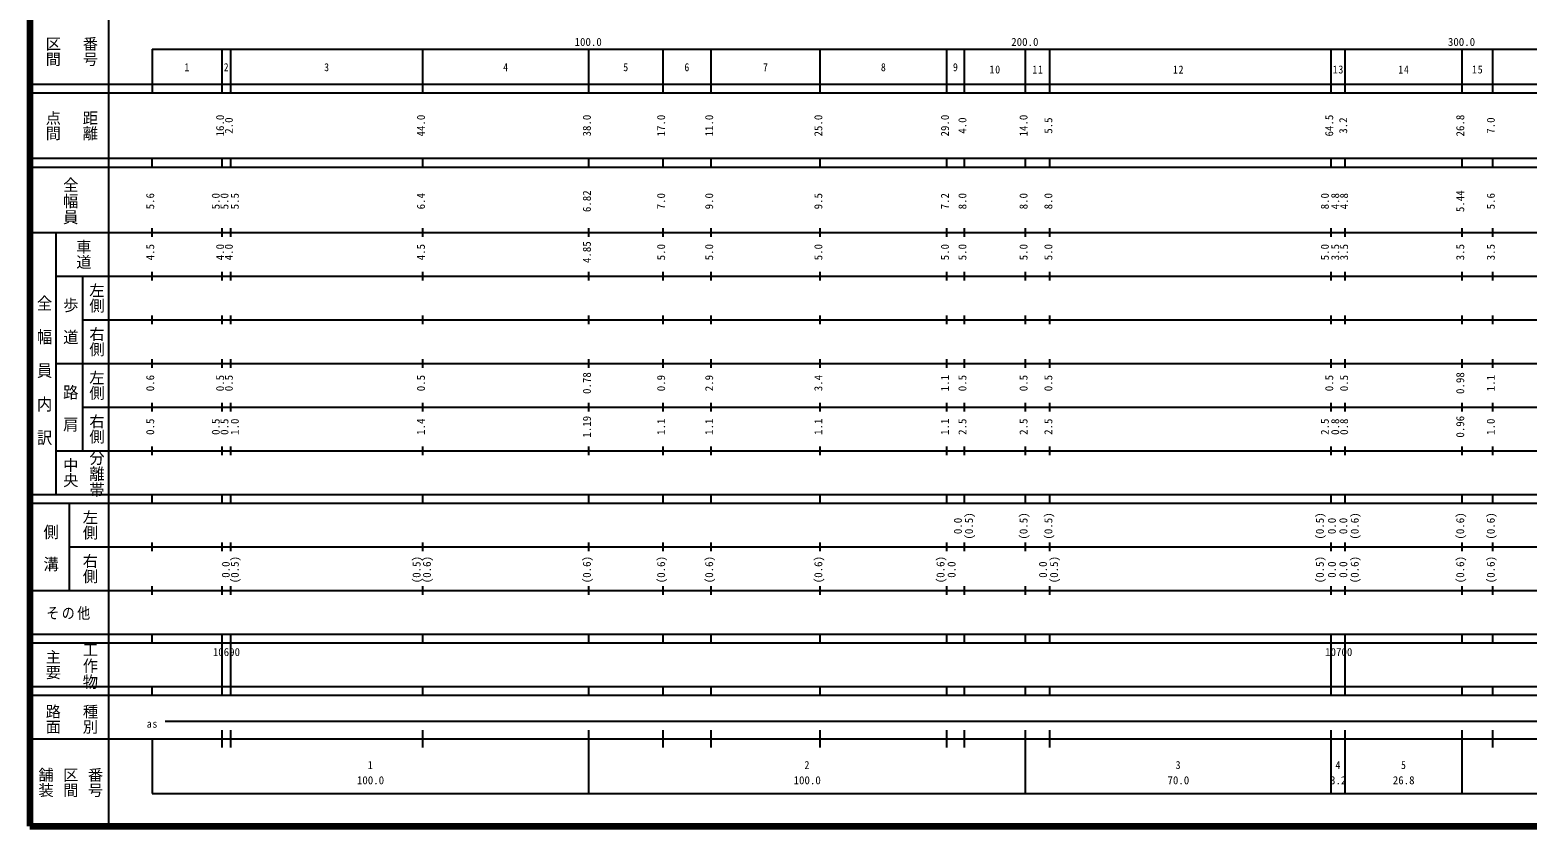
# Model space of a CAD drawing. Units: millimetres on the paper, enlarged 1000 times. Extents: x 40000 to 680000, y 20000 to 380000.
# Drawn here: x 40000 to 382846, y 20000 to 202409 of the extents above; entities that cross this region are included whole.
import ezdxf
from ezdxf.enums import TextEntityAlignment as Align

# ---------------------------------------------------------------- set-up
doc = ezdxf.new("R2010")
doc.units = ezdxf.units.MM
doc.header["$LTSCALE"] = 1000
doc.layers.add('M-TTL', color=2, linetype='Continuous', lineweight=140)
doc.layers.add('M-TTL-BAND', color=7, linetype='Continuous', lineweight=25)
doc.styles.add('@ＭＳ ゴシック', font='')
doc.styles.add('ＭＳ ゴシック', font='')
doc.styles.get('@ＭＳ ゴシック').set_extended_font_data('@MS Gothic')
doc.styles.get('ＭＳ ゴシック').set_extended_font_data('MS Gothic')

msp = doc.modelspace()

# ---------------------------------------------------------------- linework, layer by layer
at = {"layer": 'M-TTL'}
for p, q in [((40000, 380000), (40000, 20000)), ((40000, 20000), (680000, 20000))]:
    msp.add_line(p, q, dxfattribs=at)
at = {"layer": 'M-TTL-BAND'}
for p, q in [((58000, 370000), (58000, 20000)), ((68000, 198000), (579000, 198000)), ((68000, 198000), (68000, 188000)), ((84000, 188000), (84000, 198000)), ((86000, 188000), (86000, 198000)), ((130000, 188000), (130000, 198000)), ((168000, 188000), (168000, 198000)), ((185000, 188000), (185000, 198000)), ((196000, 188000), (196000, 198000)), ((221000, 188000), (221000, 198000)), ((250000, 188000), (250000, 198000)), ((254000, 188000), (254000, 198000)), ((268000, 188000), (268000, 198000)), ((273500, 198000), (273500, 188000)), ((338000, 188000), (338000, 198000)), ((341200, 188000), (341200, 198000)), ((368000, 188000), (368000, 198000)), ((375000, 188000), (375000, 198000)), ((40000, 190000), (579000, 190000)), ((40000, 188000), (579000, 188000)), ((40000, 173000), (579000, 173000)), ((68000, 171000), (68000, 173000)), ((84000, 171000), (84000, 173000)), ((86000, 171000), (86000, 173000)), ((130000, 171000), (130000, 173000)), ((168000, 171000), (168000, 173000)), ((185000, 171000), (185000, 173000)), ((196000, 171000), (196000, 173000)), ((221000, 171000), (221000, 173000)), ((250000, 171000), (250000, 173000)), ((254000, 171000), (254000, 173000)), ((268000, 171000), (268000, 173000)), ((273500, 173000), (273500, 171000)), ((338000, 171000), (338000, 173000)), ((341200, 171000), (341200, 173000)), ((368000, 171000), (368000, 173000)), ((375000, 171000), (375000, 173000)), ((40000, 171000), (579000, 171000)), ((40000, 156000), (579000, 156000)), ((46000, 96000), (46000, 156000)), ((68000, 155000), (68000, 157000)), ((84000, 155000), (84000, 157000)), ((86000, 155000), (86000, 157000)), ((130000, 155000), (130000, 157000)), ((168000, 155000), (168000, 157000)), ((185000, 155000), (185000, 157000)), ((196000, 155000), (196000, 157000)), ((221000, 155000), (221000, 157000)), ((250000, 155000), (250000, 157000)), ((254000, 155000), (254000, 157000)), ((268000, 155000), (268000, 157000)), ((273500, 157000), (273500, 155000)), ((338000, 155000), (338000, 157000)), ((341200, 155000), (341200, 157000)), ((368000, 155000), (368000, 157000)), ((375000, 155000), (375000, 157000)), ((46000, 146000), (579000, 146000)), ((52000, 146000), (52000, 106000)), ((68000, 145000), (68000, 147000)), ((84000, 145000), (84000, 147000)), ((86000, 145000), (86000, 147000)), ((130000, 145000), (130000, 147000)), ((168000, 145000), (168000, 147000)), ((185000, 145000), (185000, 147000)), ((196000, 145000), (196000, 147000)), ((221000, 145000), (221000, 147000)), ((250000, 145000), (250000, 147000)), ((254000, 145000), (254000, 147000)), ((268000, 145000), (268000, 147000)), ((273500, 147000), (273500, 145000)), ((338000, 145000), (338000, 147000)), ((341200, 145000), (341200, 147000)), ((368000, 145000), (368000, 147000)), ((375000, 145000), (375000, 147000)), ((52000, 136000), (579000, 136000)), ((68000, 135000), (68000, 137000)), ((84000, 135000), (84000, 137000)), ((86000, 135000), (86000, 137000)), ((130000, 135000), (130000, 137000)), ((168000, 135000), (168000, 137000)), ((185000, 135000), (185000, 137000)), ((196000, 135000), (196000, 137000)), ((221000, 135000), (221000, 137000)), ((250000, 135000), (250000, 137000)), ((254000, 135000), (254000, 137000)), ((268000, 135000), (268000, 137000)), ((273500, 137000), (273500, 135000)), ((338000, 135000), (338000, 137000)), ((341200, 135000), (341200, 137000)), ((368000, 135000), (368000, 137000)), ((375000, 135000), (375000, 137000)), ((68000, 125000), (68000, 127000)), ((84000, 125000), (84000, 127000)), ((86000, 125000), (86000, 127000)), ((130000, 125000), (130000, 127000)), ((168000, 125000), (168000, 127000)), ((185000, 125000), (185000, 127000)), ((196000, 125000), (196000, 127000)), ((221000, 125000), (221000, 127000)), ((250000, 125000), (250000, 127000)), ((254000, 125000), (254000, 127000)), ((268000, 125000), (268000, 127000)), ((273500, 127000), (273500, 125000)), ((338000, 125000), (338000, 127000)), ((341200, 125000), (341200, 127000)), ((368000, 125000), (368000, 127000)), ((375000, 125000), (375000, 127000)), ((46000, 126000), (579000, 126000)), ((68000, 115000), (68000, 117000)), ((84000, 115000), (84000, 117000)), ((86000, 115000), (86000, 117000)), ((130000, 115000), (130000, 117000)), ((168000, 115000), (168000, 117000)), ((185000, 115000), (185000, 117000)), ((196000, 115000), (196000, 117000)), ((221000, 115000), (221000, 117000)), ((250000, 115000), (250000, 117000)), ((254000, 115000), (254000, 117000)), ((268000, 115000), (268000, 117000)), ((273500, 117000), (273500, 115000)), ((338000, 115000), (338000, 117000)), ((341200, 115000), (341200, 117000)), ((368000, 115000), (368000, 117000)), ((375000, 115000), (375000, 117000)), ((52000, 116000), (579000, 116000)), ((68000, 105000), (68000, 107000)), ((84000, 105000), (84000, 107000)), ((86000, 105000), (86000, 107000)), ((130000, 105000), (130000, 107000)), ((168000, 105000), (168000, 107000)), ((185000, 105000), (185000, 107000)), ((196000, 105000), (196000, 107000)), ((221000, 105000), (221000, 107000)), ((250000, 105000), (250000, 107000)), ((254000, 105000), (254000, 107000)), ((268000, 105000), (268000, 107000)), ((273500, 107000), (273500, 105000)), ((338000, 105000), (338000, 107000)), ((341200, 105000), (341200, 107000)), ((368000, 105000), (368000, 107000)), ((375000, 105000), (375000, 107000)), ((46000, 106000), (579000, 106000)), ((40000, 96000), (579000, 96000)), ((68000, 94000), (68000, 96000)), ((84000, 94000), (84000, 96000)), ((86000, 94000), (86000, 96000)), ((130000, 94000), (130000, 96000)), ((168000, 94000), (168000, 96000)), ((185000, 94000), (185000, 96000)), ((196000, 94000), (196000, 96000)), ((221000, 94000), (221000, 96000)), ((250000, 94000), (250000, 96000)), ((254000, 94000), (254000, 96000)), ((268000, 94000), (268000, 96000)), ((273500, 96000), (273500, 94000)), ((338000, 94000), (338000, 96000)), ((341200, 94000), (341200, 96000)), ((368000, 94000), (368000, 96000)), ((375000, 94000), (375000, 96000)), ((40000, 94000), (579000, 94000)), ((49000, 94000), (49000, 74000)), ((49000, 84000), (579000, 84000)), ((68000, 83000), (68000, 85000)), ((84000, 83000), (84000, 85000)), ((86000, 83000), (86000, 85000)), ((130000, 83000), (130000, 85000)), ((168000, 83000), (168000, 85000)), ((185000, 83000), (185000, 85000)), ((196000, 83000), (196000, 85000)), ((221000, 83000), (221000, 85000)), ((250000, 83000), (250000, 85000)), ((254000, 83000), (254000, 85000)), ((268000, 83000), (268000, 85000)), ((273500, 85000), (273500, 83000)), ((338000, 83000), (338000, 85000)), ((341200, 83000), (341200, 85000)), ((368000, 83000), (368000, 85000)), ((375000, 83000), (375000, 85000)), ((40000, 74000), (579000, 74000)), ((68000, 73000), (68000, 75000)), ((84000, 73000), (84000, 75000)), ((86000, 73000), (86000, 75000)), ((130000, 73000), (130000, 75000)), ((168000, 73000), (168000, 75000)), ((185000, 73000), (185000, 75000)), ((196000, 73000), (196000, 75000)), ((221000, 73000), (221000, 75000)), ((250000, 73000), (250000, 75000)), ((254000, 73000), (254000, 75000)), ((268000, 73000), (268000, 75000)), ((273500, 75000), (273500, 73000)), ((338000, 73000), (338000, 75000)), ((341200, 73000), (341200, 75000)), ((368000, 73000), (368000, 75000)), ((375000, 73000), (375000, 75000)), ((40000, 64000), (579000, 64000)), ((40000, 62000), (579000, 62000)), ((68000, 62000), (68000, 64000)), ((84000, 62000), (84000, 64000)), ((84000, 52000), (84000, 62000)), ((86000, 62000), (86000, 64000)), ((86000, 52000), (86000, 62000)), ((86000, 52000), (86000, 62000)), ((130000, 62000), (130000, 64000)), ((168000, 62000), (168000, 64000)), ((185000, 62000), (185000, 64000)), ((196000, 62000), (196000, 64000)), ((221000, 62000), (221000, 64000)), ((250000, 62000), (250000, 64000)), ((254000, 62000), (254000, 64000)), ((268000, 62000), (268000, 64000)), ((273500, 64000), (273500, 62000)), ((338000, 62000), (338000, 64000)), ((338000, 52000), (338000, 62000)), ((341200, 62000), (341200, 64000)), ((341200, 52000), (341200, 62000)), ((368000, 62000), (368000, 64000)), ((375000, 62000), (375000, 64000)), ((40000, 52000), (579000, 52000)), ((68000, 50000), (68000, 52000)), ((84000, 50000), (84000, 52000)), ((86000, 50000), (86000, 52000)), ((130000, 50000), (130000, 52000)), ((168000, 50000), (168000, 52000)), ((185000, 50000), (185000, 52000)), ((196000, 50000), (196000, 52000)), ((221000, 50000), (221000, 52000)), ((250000, 50000), (250000, 52000)), ((254000, 50000), (254000, 52000)), ((268000, 50000), (268000, 52000)), ((273500, 52000), (273500, 50000)), ((338000, 50000), (338000, 52000)), ((341200, 50000), (341200, 52000)), ((368000, 50000), (368000, 52000)), ((375000, 50000), (375000, 52000)), ((40000, 50000), (579000, 50000)), ((71000, 44000), (498500, 44000)), ((84000, 38000), (84000, 42000)), ((86000, 38000), (86000, 42000)), ((130000, 38000), (130000, 42000)), ((168000, 27500), (168000, 42000)), ((185000, 38000), (185000, 42000)), ((196000, 38000), (196000, 42000)), ((221000, 38000), (221000, 42000)), ((250000, 38000), (250000, 42000)), ((254000, 38000), (254000, 42000)), ((268000, 27500), (268000, 42000)), ((273500, 42000), (273500, 38000)), ((338000, 27500), (338000, 42000)), ((341200, 27500), (341200, 42000)), ((368000, 27500), (368000, 42000)), ((375000, 38000), (375000, 42000)), ((40000, 40000), (579000, 40000)), ((68000, 40000), (68000, 27500)), ((68000, 27500), (579000, 27500))]:
    msp.add_line(p, q, dxfattribs=at)

# ---------------------------------------------------------------- texts
for s, height, rotation, style, p in [('区間', 2566, 270, '@ＭＳ ゴシック', (43250, 201000)), ('番号', 2566, 270, '@ＭＳ ゴシック', (51750, 201000)), ('点間', 2566, 270, '@ＭＳ ゴシック', (43250, 184000)), ('距離', 2566, 270, '@ＭＳ ゴシック', (51750, 184000)), ('16.0', 1833, 90, 'ＭＳ ゴシック', (85000, 178000)), ('2.0', 1833, 90, 'ＭＳ ゴシック', (87000, 178625)), ('44.0', 1833, 90, 'ＭＳ ゴシック', (131000, 178000)), ('38.0', 1833, 90, 'ＭＳ ゴシック', (169000, 178000)), ('17.0', 1833, 90, 'ＭＳ ゴシック', (186000, 178000)), ('11.0', 1833, 90, 'ＭＳ ゴシック', (197000, 178000)), ('25.0', 1833, 90, 'ＭＳ ゴシック', (222000, 178000)), ('29.0', 1833, 90, 'ＭＳ ゴシック', (251000, 178000)), ('4.0', 1833, 90, 'ＭＳ ゴシック', (255000, 178625)), ('14.0', 1833, 90, 'ＭＳ ゴシック', (269000, 178000)), ('5.5', 1833, 90, 'ＭＳ ゴシック', (274677, 178625)), ('64.5', 1833, 90, 'ＭＳ ゴシック', (339000, 178000)), ('3.2', 1833, 90, 'ＭＳ ゴシック', (342200, 178625)), ('26.8', 1833, 90, 'ＭＳ ゴシック', (369000, 178000)), ('7.0', 1833, 90, 'ＭＳ ゴシック', (376000, 178625)), ('5.6', 1833, 90, 'ＭＳ ゴシック', (69000, 161299)), ('5.0', 1833, 90, 'ＭＳ ゴシック', (84000, 161299)), ('5.0', 1833, 90, 'ＭＳ ゴシック', (86000, 161299)), ('5.5', 1833, 90, 'ＭＳ ゴシック', (88370, 161299)), ('6.4', 1833, 90, 'ＭＳ ゴシック', (131000, 161299)), ('6.82', 1833, 90, 'ＭＳ ゴシック', (169000, 160674)), ('7.0', 1833, 90, 'ＭＳ ゴシック', (186000, 161299)), ('9.0', 1833, 90, 'ＭＳ ゴシック', (197000, 161299)), ('9.5', 1833, 90, 'ＭＳ ゴシック', (222000, 161299)), ('7.2', 1833, 90, 'ＭＳ ゴシック', (251000, 161299)), ('8.0', 1833, 90, 'ＭＳ ゴシック', (255000, 161299)), ('8.0', 1833, 90, 'ＭＳ ゴシック', (269000, 161299)), ('8.0', 1833, 90, 'ＭＳ ゴシック', (274677, 161299)), ('8.0', 1833, 90, 'ＭＳ ゴシック', (338000, 161299)), ('4.8', 1833, 90, 'ＭＳ ゴシック', (340370, 161299)), ('4.8', 1833, 90, 'ＭＳ ゴシック', (342400, 161299)), ('5.44', 1833, 90, 'ＭＳ ゴシック', (369000, 160674)), ('5.6', 1833, 90, 'ＭＳ ゴシック', (376000, 161299)), ('車道', 2566, 270, '@ＭＳ ゴシック', (50250, 154500)), ('4.5', 1833, 90, 'ＭＳ ゴシック', (69000, 149625)), ('4.0', 1833, 90, 'ＭＳ ゴシック', (85000, 149625)), ('4.0', 1833, 90, 'ＭＳ ゴシック', (87000, 149625)), ('4.5', 1833, 90, 'ＭＳ ゴシック', (131000, 149625)), ('4.85', 1833, 90, 'ＭＳ ゴシック', (169000, 149000)), ('5.0', 1833, 90, 'ＭＳ ゴシック', (186000, 149625)), ('5.0', 1833, 90, 'ＭＳ ゴシック', (197000, 149625)), ('5.0', 1833, 90, 'ＭＳ ゴシック', (222000, 149625)), ('5.0', 1833, 90, 'ＭＳ ゴシック', (251000, 149625)), ('5.0', 1833, 90, 'ＭＳ ゴシック', (255000, 149625)), ('5.0', 1833, 90, 'ＭＳ ゴシック', (269000, 149625)), ('5.0', 1833, 90, 'ＭＳ ゴシック', (274677, 149625)), ('5.0', 1833, 90, 'ＭＳ ゴシック', (338000, 149625)), ('3.5', 1833, 90, 'ＭＳ ゴシック', (340370, 149625)), ('3.5', 1833, 90, 'ＭＳ ゴシック', (342400, 149625)), ('3.5', 1833, 90, 'ＭＳ ゴシック', (369000, 149625)), ('3.5', 1833, 90, 'ＭＳ ゴシック', (376000, 149625)), ('左側', 2566, 270, '@ＭＳ ゴシック', (53250, 144500)), ('右側', 2566, 270, '@ＭＳ ゴシック', (53250, 134500)), ('左側', 2566, 270, '@ＭＳ ゴシック', (53250, 124500)), ('0.78', 1833, 90, 'ＭＳ ゴシック', (169000, 119000)), ('0.98', 1833, 90, 'ＭＳ ゴシック', (369000, 119000)), ('0.6', 1833, 90, 'ＭＳ ゴシック', (69000, 119625)), ('0.5', 1833, 90, 'ＭＳ ゴシック', (85000, 119625)), ('0.5', 1833, 90, 'ＭＳ ゴシック', (87000, 119625)), ('0.5', 1833, 90, 'ＭＳ ゴシック', (131000, 119625)), ('0.9', 1833, 90, 'ＭＳ ゴシック', (186000, 119625)), ('2.9', 1833, 90, 'ＭＳ ゴシック', (197000, 119625)), ('3.4', 1833, 90, 'ＭＳ ゴシック', (222000, 119625)), ('1.1', 1833, 90, 'ＭＳ ゴシック', (251000, 119625)), ('0.5', 1833, 90, 'ＭＳ ゴシック', (255000, 119625)), ('0.5', 1833, 90, 'ＭＳ ゴシック', (269000, 119625)), ('0.5', 1833, 90, 'ＭＳ ゴシック', (274677, 119625)), ('0.5', 1833, 90, 'ＭＳ ゴシック', (339000, 119625)), ('0.5', 1833, 90, 'ＭＳ ゴシック', (342400, 119625)), ('1.1', 1833, 90, 'ＭＳ ゴシック', (376000, 119625)), ('右側', 2566, 270, '@ＭＳ ゴシック', (53250, 114500)), ('0.5', 1833, 90, 'ＭＳ ゴシック', (69000, 109625)), ('0.5', 1833, 90, 'ＭＳ ゴシック', (84000, 109625)), ('0.5', 1833, 90, 'ＭＳ ゴシック', (86000, 109625)), ('1.0', 1833, 90, 'ＭＳ ゴシック', (88370, 109625)), ('1.4', 1833, 90, 'ＭＳ ゴシック', (131000, 109625)), ('1.19', 1833, 90, 'ＭＳ ゴシック', (169000, 109000)), ('1.1', 1833, 90, 'ＭＳ ゴシック', (186000, 109625)), ('1.1', 1833, 90, 'ＭＳ ゴシック', (197000, 109625)), ('1.1', 1833, 90, 'ＭＳ ゴシック', (222000, 109625)), ('1.1', 1833, 90, 'ＭＳ ゴシック', (251000, 109625)), ('2.5', 1833, 90, 'ＭＳ ゴシック', (255000, 109625)), ('2.5', 1833, 90, 'ＭＳ ゴシック', (269000, 109625)), ('2.5', 1833, 90, 'ＭＳ ゴシック', (274677, 109625)), ('2.5', 1833, 90, 'ＭＳ ゴシック', (338000, 109625)), ('0.8', 1833, 90, 'ＭＳ ゴシック', (340370, 109625)), ('0.8', 1833, 90, 'ＭＳ ゴシック', (342400, 109625)), ('0.96', 1833, 90, 'ＭＳ ゴシック', (369000, 109000)), ('1.0', 1833, 90, 'ＭＳ ゴシック', (376000, 109625)), ('中央', 2566, 270, '@ＭＳ ゴシック', (47250, 104500)), ('左側', 2566, 270, '@ＭＳ ゴシック', (51750, 92500)), ('0.0', 1833, 90, 'ＭＳ ゴシック', (253965, 86889)), ('(0.5)', 1833, 90, 'ＭＳ ゴシック', (256496, 85639)), ('(0.5)', 1833, 90, 'ＭＳ ゴシック', (269000, 85639)), ('(0.5)', 1833, 90, 'ＭＳ ゴシック', (274677, 85639)), ('(0.5)', 1833, 90, 'ＭＳ ゴシック', (336852, 85639)), ('0.0', 1833, 90, 'ＭＳ ゴシック', (339602, 86889)), ('0.0', 1833, 90, 'ＭＳ ゴシック', (342219, 86889)), ('(0.6)', 1833, 90, 'ＭＳ ゴシック', (344836, 85639)), ('(0.6)', 1833, 90, 'ＭＳ ゴシック', (369000, 85639)), ('(0.6)', 1833, 90, 'ＭＳ ゴシック', (376000, 85639)), ('右側', 2566, 270, '@ＭＳ ゴシック', (51750, 82500)), ('0.0', 1833, 90, 'ＭＳ ゴシック', (86300, 76889)), ('(0.5)', 1833, 90, 'ＭＳ ゴシック', (88370, 75639)), ('(0.5)', 1833, 90, 'ＭＳ ゴシック', (130000, 75639)), ('(0.6)', 1833, 90, 'ＭＳ ゴシック', (132370, 75639)), ('(0.6)', 1833, 90, 'ＭＳ ゴシック', (169000, 75639)), ('(0.6)', 1833, 90, 'ＭＳ ゴシック', (186000, 75639)), ('(0.6)', 1833, 90, 'ＭＳ ゴシック', (197000, 75639)), ('(0.6)', 1833, 90, 'ＭＳ ゴシック', (222000, 75639)), ('(0.6)', 1833, 90, 'ＭＳ ゴシック', (249987, 75639)), ('0.0', 1833, 90, 'ＭＳ ゴシック', (252518, 76889)), ('0.0', 1833, 90, 'ＭＳ ゴシック', (273455, 76889)), ('(0.5)', 1833, 90, 'ＭＳ ゴシック', (275978, 75639)), ('(0.5)', 1833, 90, 'ＭＳ ゴシック', (336852, 75639)), ('0.0', 1833, 90, 'ＭＳ ゴシック', (339602, 76889)), ('0.0', 1833, 90, 'ＭＳ ゴシック', (342219, 76889)), ('(0.6)', 1833, 90, 'ＭＳ ゴシック', (344836, 75639)), ('(0.6)', 1833, 90, 'ＭＳ ゴシック', (369000, 75639)), ('(0.6)', 1833, 90, 'ＭＳ ゴシック', (376000, 75639)), ('主要', 2566, 270, '@ＭＳ ゴシック', (43250, 60500)), ('路面', 2566, 270, '@ＭＳ ゴシック', (43250, 48000)), ('種別', 2566, 270, '@ＭＳ ゴシック', (51750, 48000)), ('舗装', 2566, 270, '@ＭＳ ゴシック', (41583, 33500)), ('区間', 2566, 270, '@ＭＳ ゴシック', (47250, 33500)), ('番号', 2566, 270, '@ＭＳ ゴシック', (52917, 33500))]:
    msp.add_text(s, height=height, rotation=rotation, dxfattribs=dict(at, style=style)).set_placement(p, align=Align.BOTTOM_LEFT)
at = {"layer": 'M-TTL-BAND', "style": 'ＭＳ ゴシック'}
for s, p in [('100.0', (164719, 198195)), ('200.0', (264719, 198195)), ('300.0', (364719, 198195)), ('10690', (81875, 58405)), ('10700', (336600, 58405)), ('100.0', (114875, 29033)), ('100.0', (214875, 29033)), ('70.0', (300500, 29033)), ('3.2', (337725, 29033)), ('26.8', (352100, 29033))]:
    msp.add_text(s, height=1833, dxfattribs=at).set_placement(p, align=Align.BOTTOM_LEFT)
at = {"layer": 'M-TTL-BAND', "style": 'ＭＳ ゴシック', "width": 0.9}
for s, p in [('1', (75375, 192405)), ('2', (84375, 192405)), ('3', (107375, 192405)), ('4', (148375, 192405)), ('5', (175875, 192405)), ('6', (189875, 192405)), ('7', (207875, 192405)), ('8', (234875, 192405)), ('9', (251375, 192405)), ('1', (117375, 32523)), ('2', (217375, 32523)), ('3', (302375, 32523)), ('4', (338975, 32523)), ('5', (353975, 32523))]:
    msp.add_text(s, height=1833, dxfattribs=at).set_placement(p, align=Align.BOTTOM_LEFT)
at = {"layer": 'M-TTL-BAND', "style": '@ＭＳ ゴシック'}
for s, width, p in [('全幅員', 1.05, (47250, 168750)), ('全\u3000幅\u3000員\u3000内\u3000訳', 1.1, (41250, 141750)), ('歩\u3000道', 1.05, (47250, 141250)), ('路\u3000肩', 1.05, (47250, 121250)), ('分離帯', 1.05, (53250, 106250)), ('側\u3000溝', 1.05, (42750, 89250)), ('工作物', 1.05, (51750, 62250))]:
    msp.add_text(s, height=2566, rotation=270, dxfattribs=dict(at, width=width)).set_placement(p, align=Align.BOTTOM_LEFT)
at = {"layer": 'M-TTL-BAND', "attachment_point": 7, "style": 'ＭＳ ゴシック'}
for s, insert, char_height in [('\\T1.16;\\W0.9;10', (259750, 192405), 1833), ('\\T1.16;\\W0.9;11', (269562, 192405), 1833), ('\\T1.16;\\W0.9;12', (301750, 192405), 1833), ('\\T1.16;\\W0.9;13', (338350, 192405), 1833), ('\\T1.16;\\W0.9;14', (353350, 192405), 1833), ('\\T1.16;\\W0.9;15', (370250, 192405), 1833), ('\\T1.19;\\W0.85;その他', (43750, 67250), 2566), ('\\T1.16;\\W0.9;as', (66750, 42500), 1833)]:
    msp.add_mtext(s, dxfattribs=dict(at, insert=insert, char_height=char_height))

doc.saveas('drawing.dxf')
